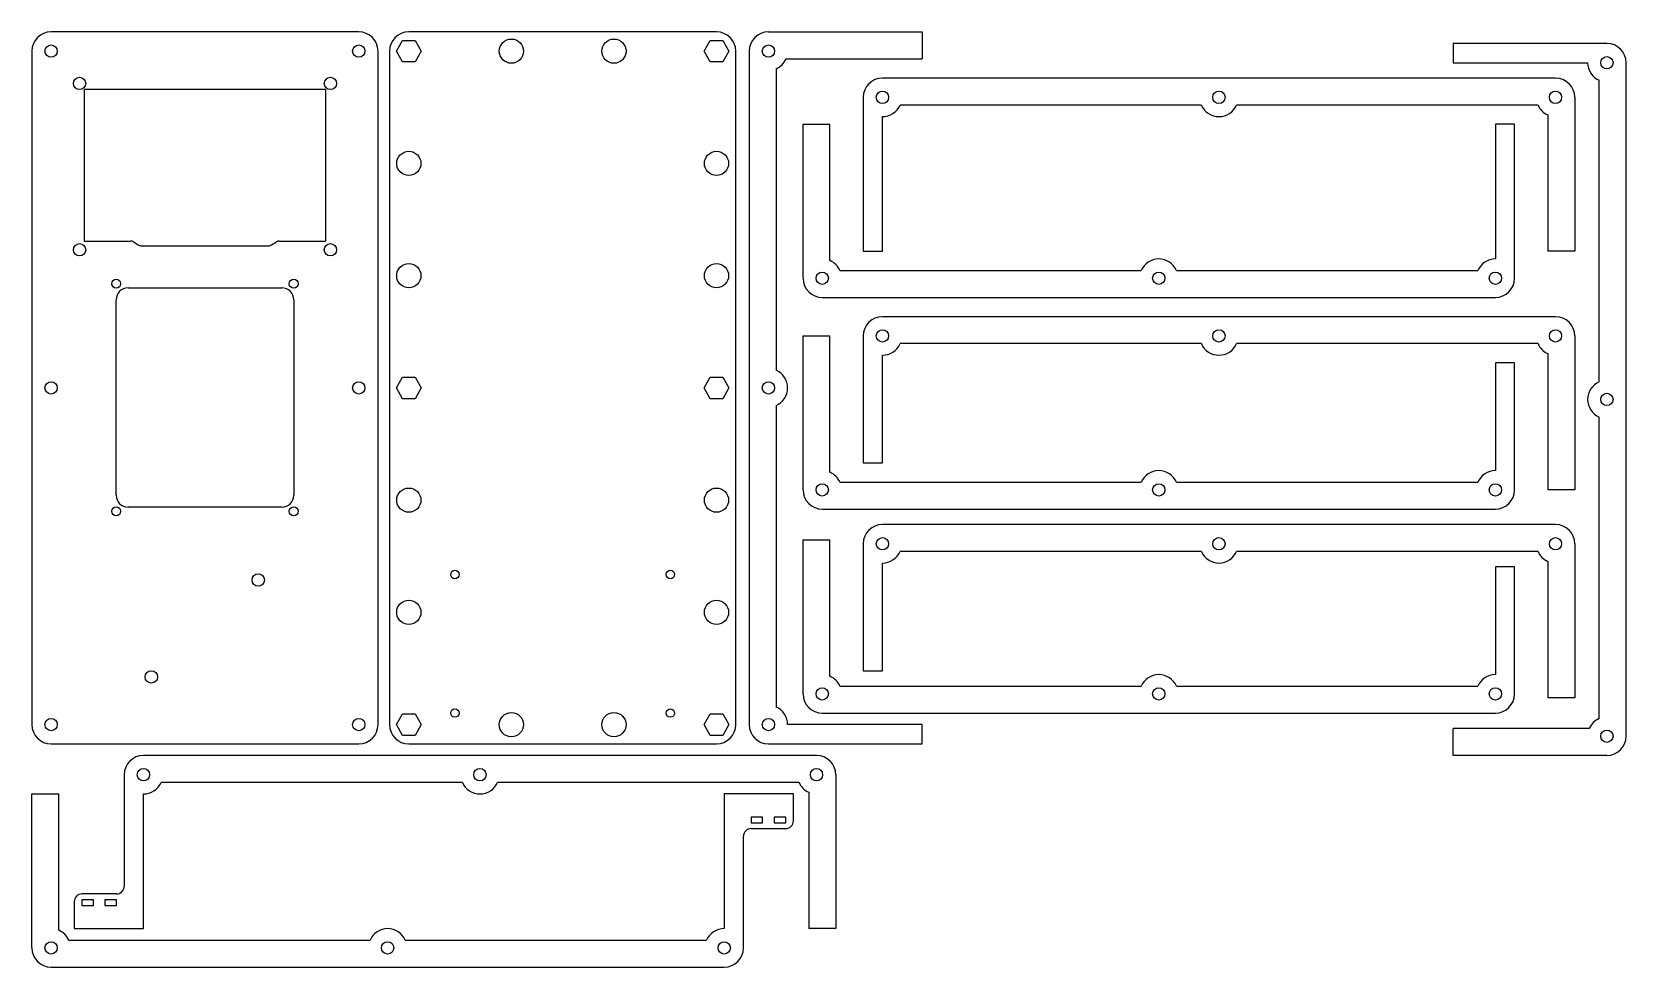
# Model space of a CAD drawing. Header units: millimetres. Extents: x 2 to 416, y 52 to 294.
import ezdxf

# ---------------------------------------------------------------- set-up
doc = ezdxf.new("R2010")
doc.units = ezdxf.units.MM
for name, color, linetype in [('View', 7, 'CONTINUOUS'), ('View001', 7, 'CONTINUOUS'), ('View002', 7, 'CONTINUOUS'), ('View003', 7, 'CONTINUOUS'), ('View004', 7, 'CONTINUOUS'), ('View005', 7, 'CONTINUOUS'), ('View006', 7, 'CONTINUOUS'), ('View007', 7, 'CONTINUOUS'), ('View008', 7, 'CONTINUOUS'), ('View009', 7, 'CONTINUOUS'), ('View010', 7, 'CONTINUOUS'), ('View011', 7, 'CONTINUOUS')]:
    doc.layers.add(name, color=color, linetype=linetype)

msp = doc.modelspace()

# ---------------------------------------------------------------- linework, layer by layer
at = {"layer": 'View'}
for p, q in [((87, 294.5), (7, 294.5)), ((2, 289.5), (2, 114.5)), ((92, 114.5), (92, 289.5)), ((15.58, 279.42), (15.58, 240.24)), ((78.32, 279.52), (15.68, 279.52)), ((78.42, 240.24), (78.42, 279.42)), ((15.68, 240.14), (27.68, 240.14)), ((28.4, 239.94), (29.67, 239.17)), ((30.5, 238.94), (63.5, 238.94)), ((64.33, 239.17), (65.6, 239.94)), ((66.32, 240.14), (78.32, 240.14)), ((27, 228), (67, 228)), ((23.9, 174.1), (23.9, 224.9)), ((70.1, 224.9), (70.1, 174.1)), ((67, 171), (27, 171)), ((7, 109.5), (87, 109.5))]:
    msp.add_line(p, q, dxfattribs=at)
for centre, radius in [((7, 289.5), 1.6), ((87, 289.5), 1.6), ((14.39, 281.11), 1.61), ((79.61, 281.11), 1.61), ((14.39, 237.89), 1.61), ((79.61, 237.89), 1.61), ((23.93, 229.07), 1.15), ((70.08, 229.07), 1.15), ((7, 202), 1.6), ((87, 202), 1.6), ((23.93, 169.93), 1.15), ((70.08, 169.93), 1.15), ((60.85, 152.1), 1.62), ((33.05, 126.9), 1.62), ((7, 114.5), 1.6), ((87, 114.5), 1.6)]:
    msp.add_circle(centre, radius, dxfattribs=at)
for centre, radius, start, end in [((7, 289.5), 5, 90, 180), ((87, 289.5), 5, 0, 90), ((15.68, 279.42), 0.1, 90, 180), ((78.32, 279.42), 0.1, 0, 90), ((15.68, 240.24), 0.1, 180, -90), ((27.68, 238.74), 1.4, 58.819, 90), ((30.5, 240.54), 1.6, -121.181, -90), ((63.5, 240.54), 1.6, -90, -58.819), ((66.32, 238.74), 1.4, 90, 121.181), ((78.32, 240.24), 0.1, -90, 0), ((27, 224.9), 3.1, 90, 180), ((67, 224.9), 3.1, 0, 90), ((27, 174.1), 3.1, 180, -90), ((67, 174.1), 3.1, -90, 0), ((7, 114.5), 5, 180, -90), ((87, 114.5), 5, -90, 0)]:
    msp.add_arc(centre, radius, start, end, dxfattribs=at)
at = {"layer": 'View001'}
for p, q in [((180, 294.5), (100, 294.5)), ((96.77, 289.5), (98.38, 292.3)), ((98.38, 292.3), (101.62, 292.3)), ((101.62, 292.3), (103.23, 289.5)), ((176.77, 289.5), (178.38, 292.3)), ((178.38, 292.3), (181.62, 292.3)), ((181.62, 292.3), (183.23, 289.5)), ((95, 289.5), (95, 114.5)), ((98.38, 286.7), (96.77, 289.5)), ((101.62, 286.7), (98.38, 286.7)), ((103.23, 289.5), (101.62, 286.7)), ((178.38, 286.7), (176.77, 289.5)), ((181.62, 286.7), (178.38, 286.7)), ((183.23, 289.5), (181.62, 286.7)), ((185, 114.5), (185, 289.5)), ((96.77, 202), (98.38, 204.8)), ((98.38, 204.8), (101.62, 204.8)), ((101.62, 204.8), (103.23, 202)), ((176.77, 202), (178.38, 204.8)), ((178.38, 204.8), (181.62, 204.8)), ((181.62, 204.8), (183.23, 202)), ((98.38, 199.2), (96.77, 202)), ((101.62, 199.2), (98.38, 199.2)), ((103.23, 202), (101.62, 199.2)), ((178.38, 199.2), (176.77, 202)), ((181.62, 199.2), (178.38, 199.2)), ((183.23, 202), (181.62, 199.2)), ((96.77, 114.5), (98.38, 117.3)), ((98.38, 117.3), (101.62, 117.3)), ((101.62, 117.3), (103.23, 114.5)), ((176.77, 114.5), (178.38, 117.3)), ((178.38, 117.3), (181.62, 117.3)), ((181.62, 117.3), (183.23, 114.5)), ((98.38, 111.7), (96.77, 114.5)), ((103.23, 114.5), (101.62, 111.7)), ((178.38, 111.7), (176.77, 114.5)), ((183.23, 114.5), (181.62, 111.7)), ((101.62, 111.7), (98.38, 111.7)), ((100, 109.5), (180, 109.5)), ((181.62, 111.7), (178.38, 111.7))]:
    msp.add_line(p, q, dxfattribs=at)
for centre, radius in [((126.67, 289.5), 3.15), ((153.33, 289.5), 3.15), ((100, 260.33), 3.15), ((180, 260.33), 3.15), ((100, 231.17), 3.15), ((180, 231.17), 3.15), ((100, 172.83), 3.15), ((180, 172.83), 3.15), ((112, 153.5), 1.1), ((168, 153.5), 1.1), ((100, 143.67), 3.15), ((180, 143.67), 3.15), ((112, 117.5), 1.1), ((126.67, 114.5), 3.15), ((153.33, 114.5), 3.15), ((168, 117.5), 1.1)]:
    msp.add_circle(centre, radius, dxfattribs=at)
for centre, start, end in [((100, 289.5), 90, 180), ((180, 289.5), 0, 90), ((100, 114.5), 180, -90), ((180, 114.5), -90, 0)]:
    msp.add_arc(centre, 5, start, end, dxfattribs=at)
at = {"layer": 'View002'}
for p, q in [((193.5, 294.5), (233.5, 294.5)), ((233.5, 294.5), (233.5, 287.5)), ((188.5, 289.5), (188.5, 114.5)), ((198.08, 287.5), (233.5, 287.5)), ((195.5, 284.92), (195.5, 206.58)), ((195.5, 197.42), (195.5, 119.08)), ((233.5, 114.5), (198.5, 114.5)), ((233.5, 109.5), (233.5, 114.5)), ((193.5, 109.5), (233.5, 109.5))]:
    msp.add_line(p, q, dxfattribs=at)
for centre in [(193.5, 289.5), (193.5, 202), (193.5, 114.5)]:
    msp.add_circle(centre, 1.6, dxfattribs=at)
for centre, start, end in [((193.5, 289.5), 90, 180), ((193.5, 289.5), -66.4218, -23.5782), ((193.5, 202), -66.4218, 66.4218), ((193.5, 114.5), 0, 66.4218), ((193.5, 114.5), 180, -90)]:
    msp.add_arc(centre, 5, start, end, dxfattribs=at)
at = {"layer": 'View003'}
for p, q in [((398.14, 282.5), (223.14, 282.5)), ((218.14, 277.5), (218.14, 237.5)), ((306.06, 275.5), (227.73, 275.5)), ((393.56, 275.5), (315.23, 275.5)), ((403.14, 277.5), (403.14, 237.5)), ((223.14, 237.5), (223.14, 272.5)), ((396.14, 272.92), (396.14, 237.5)), ((218.14, 237.5), (223.14, 237.5)), ((403.14, 237.5), (396.14, 237.5))]:
    msp.add_line(p, q, dxfattribs=at)
for centre in [(223.14, 277.5), (310.64, 277.5), (398.14, 277.5)]:
    msp.add_circle(centre, 1.6, dxfattribs=at)
for centre, start, end in [((223.14, 277.5), 90, 180), ((398.14, 277.5), 0, 90), ((223.14, 277.5), -90, -23.5782), ((310.64, 277.5), -156.4218, -23.5782), ((398.14, 277.5), -156.4218, -113.5782)]:
    msp.add_arc(centre, 5, start, end, dxfattribs=at)
at = {"layer": 'View004'}
for p, q in [((202.5, 270.5), (209.5, 270.5)), ((202.5, 230.5), (202.5, 270.5)), ((209.5, 235.08), (209.5, 270.5)), ((387.5, 270.5), (382.5, 270.5)), ((382.5, 270.5), (382.5, 235.5)), ((387.5, 230.5), (387.5, 270.5)), ((212.08, 232.5), (290.42, 232.5)), ((299.58, 232.5), (377.92, 232.5)), ((207.5, 225.5), (382.5, 225.5))]:
    msp.add_line(p, q, dxfattribs=at)
for centre in [(207.5, 230.5), (295, 230.5), (382.5, 230.5)]:
    msp.add_circle(centre, 1.6, dxfattribs=at)
for centre, start, end in [((207.5, 230.5), 23.5782, 66.4218), ((295, 230.5), 23.5782, 156.4218), ((382.5, 230.5), 90, 156.4218), ((207.5, 230.5), 180, -90), ((382.5, 230.5), -90, 0)]:
    msp.add_arc(centre, 5, start, end, dxfattribs=at)
at = {"layer": 'View005'}
for p, q in [((411.5, 291.5), (371.5, 291.5)), ((371.5, 291.5), (371.5, 286.5)), ((371.5, 286.5), (406.5, 286.5)), ((416.5, 111.5), (416.5, 286.5)), ((409.5, 203.58), (409.5, 281.92)), ((409.5, 116.08), (409.5, 194.42)), ((406.92, 113.5), (371.5, 113.5)), ((371.5, 106.5), (371.5, 113.5)), ((411.5, 106.5), (371.5, 106.5))]:
    msp.add_line(p, q, dxfattribs=at)
for centre in [(411.5, 286.5), (411.5, 199), (411.5, 111.5)]:
    msp.add_circle(centre, 1.6, dxfattribs=at)
for centre, start, end in [((411.5, 286.5), 0, 90), ((411.5, 286.5), 180, -113.5782), ((411.5, 199), 113.5782, -113.5782), ((411.5, 111.5), 113.5782, 156.4218), ((411.5, 111.5), -90, 0)]:
    msp.add_arc(centre, 5, start, end, dxfattribs=at)
at = {"layer": 'View006'}
for p, q in [((2, 56.5), (2, 96.5)), ((2, 96.5), (9, 96.5)), ((9, 61.08), (9, 96.5)), ((200, 96.5), (182, 96.5)), ((182, 96.5), (182, 61.5)), ((200, 89.5), (200, 96.5)), ((189, 90.5), (189, 89)), ((192, 90.5), (189, 90.5)), ((189, 89), (192, 89)), ((189, 87.5), (198, 87.5)), ((192, 89), (192, 90.5)), ((195, 90.5), (195, 89)), ((198, 90.5), (195, 90.5)), ((195, 89), (198, 89)), ((198, 89), (198, 90.5)), ((187, 56.5), (187, 85.5)), ((11.58, 58.5), (89.92, 58.5)), ((99.08, 58.5), (177.42, 58.5)), ((7, 51.5), (182, 51.5))]:
    msp.add_line(p, q, dxfattribs=at)
for centre in [(7, 56.5), (94.5, 56.5), (182, 56.5)]:
    msp.add_circle(centre, 1.6, dxfattribs=at)
for centre, radius, start, end in [((189, 85.5), 2, 90, -180), ((198, 89.5), 2, -90, 0), ((7, 56.5), 5, 23.5782, 66.4218), ((94.5, 56.5), 5, 23.5782, 156.4218), ((182, 56.5), 5, 90, 156.4218), ((7, 56.5), 5, 180, -90), ((182, 56.5), 5, -90, 0)]:
    msp.add_arc(centre, radius, start, end, dxfattribs=at)
at = {"layer": 'View007'}
for p, q in [((206, 106.5), (31, 106.5)), ((26, 101.5), (26, 72.5)), ((113.92, 99.5), (35.58, 99.5)), ((201.42, 99.5), (123.08, 99.5)), ((211, 101.5), (211, 61.5)), ((31, 61.5), (31, 96.5)), ((204, 96.92), (204, 61.5)), ((24, 70.5), (15, 70.5)), ((13, 68.5), (13, 61.5)), ((18, 69), (15, 69)), ((15, 69), (15, 67.5)), ((15, 67.5), (18, 67.5)), ((18, 67.5), (18, 69)), ((24, 69), (21, 69)), ((21, 69), (21, 67.5)), ((21, 67.5), (24, 67.5)), ((24, 67.5), (24, 69)), ((13, 61.5), (31, 61.5)), ((211, 61.5), (204, 61.5))]:
    msp.add_line(p, q, dxfattribs=at)
for centre in [(31, 101.5), (118.5, 101.5), (206, 101.5)]:
    msp.add_circle(centre, 1.6, dxfattribs=at)
for centre, radius, start, end in [((31, 101.5), 5, 90, 180), ((206, 101.5), 5, 0, 90), ((31, 101.5), 5, -90, -23.5782), ((118.5, 101.5), 5, -156.4218, -23.5782), ((206, 101.5), 5, -156.4218, -113.5782), ((15, 68.5), 2, 90, 180), ((24, 72.5), 2, -90, 0)]:
    msp.add_arc(centre, radius, start, end, dxfattribs=at)
at = {"layer": 'View008'}
for p, q in [((202.5, 122.5), (202.5, 162.5)), ((202.5, 162.5), (209.5, 162.5)), ((209.5, 127.08), (209.5, 162.5)), ((382.5, 155.5), (382.5, 127.5)), ((387.5, 155.5), (382.5, 155.5)), ((387.5, 122.5), (387.5, 155.5)), ((212.08, 124.5), (290.42, 124.5)), ((299.58, 124.5), (377.92, 124.5)), ((207.5, 117.5), (382.5, 117.5))]:
    msp.add_line(p, q, dxfattribs=at)
for centre in [(207.5, 122.5), (295, 122.5), (382.5, 122.5)]:
    msp.add_circle(centre, 1.6, dxfattribs=at)
for centre, start, end in [((207.5, 122.5), 23.5782, 66.4218), ((295, 122.5), 23.5782, 156.4218), ((382.5, 122.5), 90, 156.4218), ((207.5, 122.5), 180, -90), ((382.5, 122.5), -90, 0)]:
    msp.add_arc(centre, 5, start, end, dxfattribs=at)
at = {"layer": 'View009'}
for p, q in [((398.14, 166.5), (223.14, 166.5)), ((218.14, 161.5), (218.14, 128.5)), ((306.06, 159.5), (227.73, 159.5)), ((393.56, 159.5), (315.23, 159.5)), ((403.14, 161.5), (403.14, 121.5)), ((223.14, 128.5), (223.14, 156.5)), ((396.14, 156.92), (396.14, 121.5)), ((218.14, 128.5), (223.14, 128.5)), ((403.14, 121.5), (396.14, 121.5))]:
    msp.add_line(p, q, dxfattribs=at)
for centre in [(223.14, 161.5), (310.64, 161.5), (398.14, 161.5)]:
    msp.add_circle(centre, 1.6, dxfattribs=at)
for centre, start, end in [((223.14, 161.5), 90, 180), ((398.14, 161.5), 0, 90), ((223.14, 161.5), -90, -23.5782), ((310.64, 161.5), -156.4218, -23.5782), ((398.14, 161.5), -156.4218, -113.5782)]:
    msp.add_arc(centre, 5, start, end, dxfattribs=at)
at = {"layer": 'View010'}
for p, q in [((398.14, 220.5), (223.14, 220.5)), ((218.14, 215.5), (218.14, 182.5)), ((306.06, 213.5), (227.73, 213.5)), ((393.56, 213.5), (315.23, 213.5)), ((403.14, 215.5), (403.14, 175.5)), ((223.14, 182.5), (223.14, 210.5)), ((396.14, 210.92), (396.14, 175.5)), ((218.14, 182.5), (223.14, 182.5)), ((403.14, 175.5), (396.14, 175.5))]:
    msp.add_line(p, q, dxfattribs=at)
for centre in [(223.14, 215.5), (310.64, 215.5), (398.14, 215.5)]:
    msp.add_circle(centre, 1.6, dxfattribs=at)
for centre, start, end in [((223.14, 215.5), 90, 180), ((398.14, 215.5), 0, 90), ((223.14, 215.5), -90, -23.5782), ((310.64, 215.5), -156.4218, -23.5782), ((398.14, 215.5), -156.4218, -113.5782)]:
    msp.add_arc(centre, 5, start, end, dxfattribs=at)
at = {"layer": 'View011'}
for p, q in [((202.5, 175.5), (202.5, 215.5)), ((202.5, 215.5), (209.5, 215.5)), ((209.5, 180.08), (209.5, 215.5)), ((382.5, 208.5), (382.5, 180.5)), ((387.5, 208.5), (382.5, 208.5)), ((387.5, 175.5), (387.5, 208.5)), ((212.08, 177.5), (290.42, 177.5)), ((299.58, 177.5), (377.92, 177.5)), ((207.5, 170.5), (382.5, 170.5))]:
    msp.add_line(p, q, dxfattribs=at)
for centre in [(207.5, 175.5), (295, 175.5), (382.5, 175.5)]:
    msp.add_circle(centre, 1.6, dxfattribs=at)
for centre, start, end in [((207.5, 175.5), 23.5782, 66.4218), ((295, 175.5), 23.5782, 156.4218), ((382.5, 175.5), 90, 156.4218), ((207.5, 175.5), 180, -90), ((382.5, 175.5), -90, 0)]:
    msp.add_arc(centre, 5, start, end, dxfattribs=at)

doc.saveas('drawing.dxf')
